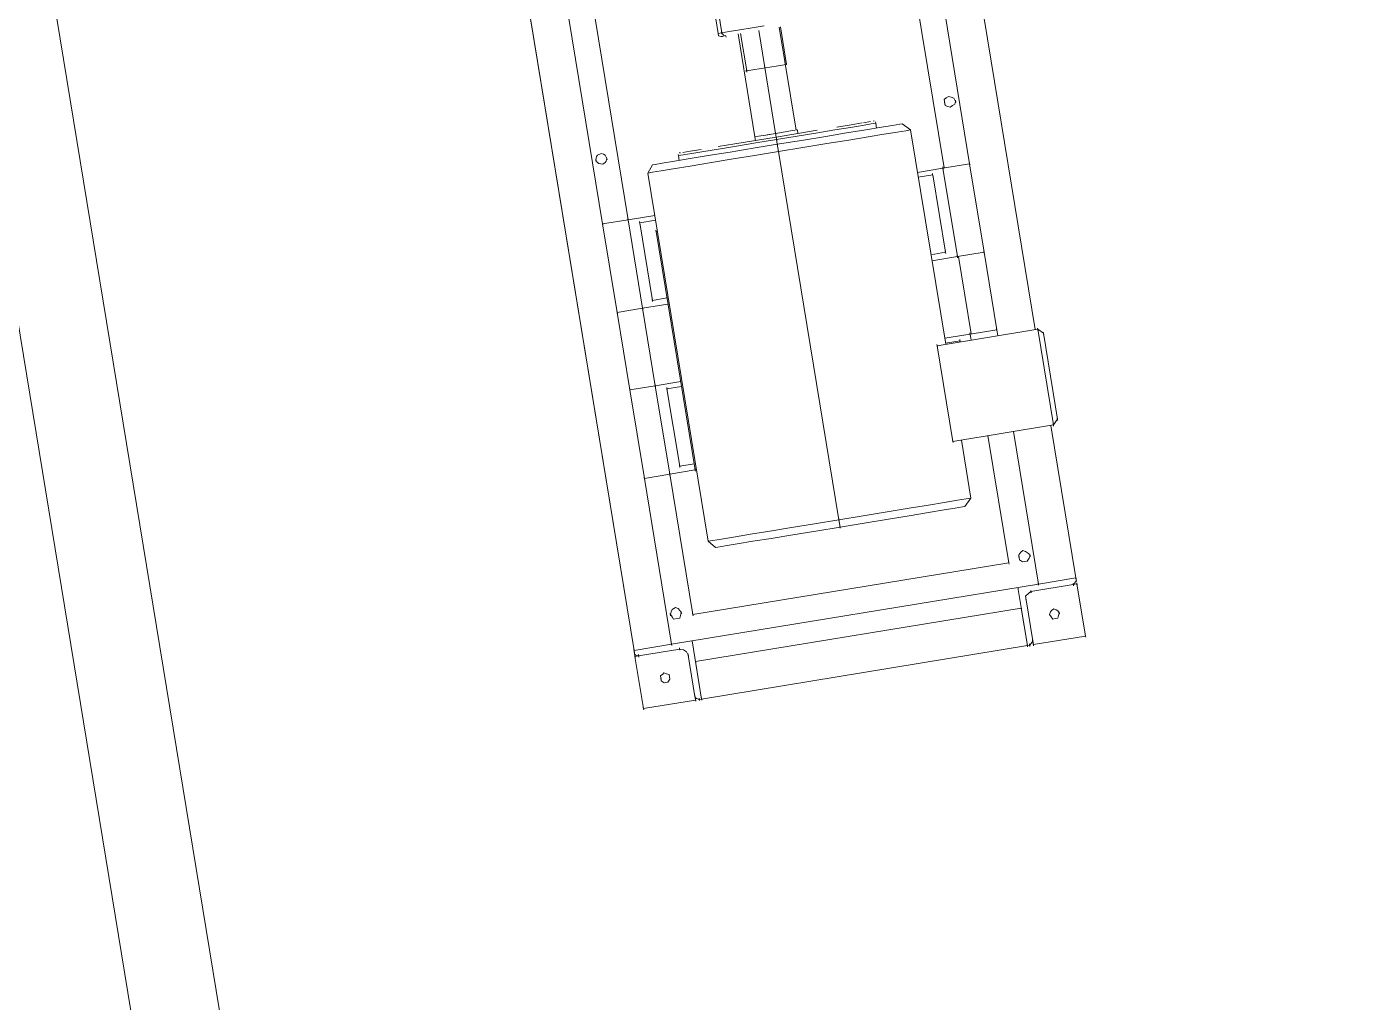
# Model space of a CAD drawing. Header units: metres. Extents: x 2 to 659295185, y -28 to 1124222152.
# Drawn here: x 655592.572 to 655594.846, y 1126526.544 to 1126528.213 of the extents above; entities that cross this region are included whole.
import ezdxf

# ---------------------------------------------------------------- set-up
doc = ezdxf.new("R2010")
doc.units = ezdxf.units.M
doc.header["$MEASUREMENT"] = 0
doc.linetypes.add('CCSM_C1_CUERPO CK$0$CONTINUA', pattern=[0])
doc.linetypes.add('DASHDOT', pattern=[1, 0.5, -0.25, 0, -0.25])
doc.layers.add('CCSM_C1_CUERPO CK$0$A-EQUIPOS', color=9, linetype='CONTINUOUS')
doc.layers.add('CCSM_C1_CUERPO CK$0$A-PARED', color=2, linetype='CCSM_C1_CUERPO CK$0$CONTINUA')
doc.layers.add('LOCALES ASIGNADOS', color=41, linetype='DASHDOT', lineweight=0)

msp = doc.modelspace()

# ---------------------------------------------------------------- hatches: boundary and pattern name
at = {"layer": 'LOCALES ASIGNADOS'}
h = msp.add_hatch(color=256, dxfattribs=at)
edge = h.paths.add_edge_path()
edge.add_arc((219491.1056, 1054914.3756), 441878.9229, 9.308049718, 9.309563548, ccw=False)
edge.add_line((655551.8097, 1126384.9626), (655564.5398, 1126387.0492))
edge.add_line((655564.5398, 1126387.0492), (655562.5867, 1126398.9652))
edge.add_line((655562.5867, 1126398.9652), (655552.3922, 1126397.2942))
edge.add_line((655552.3922, 1126397.2942), (655552.4569, 1126396.8995))
edge.add_line((655552.4569, 1126396.8995), (655549.9212, 1126396.4839))

# ---------------------------------------------------------------- linework, layer by layer
at = {"layer": 'CCSM_C1_CUERPO CK$0$A-EQUIPOS', "lineweight": 5}
for p, q in [((655594.0313, 1126528.9139), (655594.1847, 1126527.978)), ((655594.1847, 1126527.978), (655594.0313, 1126528.9139)), ((655594.2971, 1126527.6945), (655594.0955, 1126528.9245)), ((655594.2971, 1126527.6945), (655594.0955, 1126528.9245)), ((655593.9949, 1126528.8633), (655594.1412, 1126527.9709)), ((655594.1412, 1126527.9709), (655593.9949, 1126528.8633)), ((655593.3397, 1126528.8006), (655593.6109, 1126527.1461)), ((655593.6109, 1126527.1461), (655593.3397, 1126528.8006)), ((655593.4429, 1126528.573), (655593.5573, 1126527.8752)), ((655593.4429, 1126528.573), (655593.5573, 1126527.8752)), ((655593.6008, 1126527.8823), (655593.4864, 1126528.5801)), ((655593.6008, 1126527.8823), (655593.4864, 1126528.5801)), ((655593.7548, 1126528.201), (655593.7466, 1126528.2507)), ((655593.7529, 1126528.2517), (655593.761, 1126528.202)), ((655593.7921, 1126528.2071), (655593.7734, 1126528.204)), ((655593.8128, 1126528.2105), (655593.7921, 1126528.2071)), ((655593.8335, 1126528.2139), (655593.8128, 1126528.2105)), ((655593.853, 1126528.03), (655593.8241, 1126528.206)), ((655593.8882, 1126528.0357), (655593.8593, 1126528.2117)), ((655593.8593, 1126528.2117), (655593.8882, 1126528.0357)), ((655593.8719, 1126528.1479), (655593.8614, 1126528.2121)), ((655593.761, 1126528.202), (655593.7548, 1126528.201)), ((655593.7548, 1126528.201), (655593.7555, 1126528.1968)), ((655593.7555, 1126528.1968), (655593.7599, 1126528.1954)), ((655593.7599, 1126528.1954), (655593.762, 1126528.1958)), ((655593.7599, 1126528.1954), (655593.762, 1126528.1958)), ((655593.762, 1126528.1958), (655593.7599, 1126528.1954)), ((655593.7607, 1126528.2041), (655593.7613, 1126528.1999)), ((655593.7734, 1126528.204), (655593.761, 1126528.202)), ((655593.7637, 1126528.1982), (655593.761, 1126528.202)), ((655593.7641, 1126528.1961), (655593.762, 1126528.1958)), ((655593.762, 1126528.1958), (655593.7641, 1126528.1961)), ((655593.7637, 1126528.1982), (655593.7662, 1126528.1965)), ((655593.7662, 1126528.1965), (655593.7682, 1126528.1968)), ((655593.7682, 1126528.1968), (655593.7686, 1126528.1947)), ((655593.7889, 1126528.2002), (655593.8178, 1126528.0242)), ((655593.8178, 1126528.0242), (655593.7889, 1126528.2002)), ((655593.7931, 1126528.2009), (655593.8036, 1126528.1367)), ((655593.7931, 1126528.2009), (655593.7934, 1126528.1988)), ((655593.8033, 1126528.1388), (655593.8039, 1126528.1346)), ((655593.814, 1126528.1384), (655593.8036, 1126528.1367)), ((655593.814, 1126528.1384), (655593.8036, 1126528.1367)), ((655593.8284, 1126528.1408), (655593.814, 1126528.1384)), ((655593.8284, 1126528.1408), (655593.814, 1126528.1384)), ((655593.8429, 1126528.1431), (655593.8284, 1126528.1408)), ((655593.8429, 1126528.1431), (655593.8284, 1126528.1408)), ((655593.8574, 1126528.1455), (655593.8429, 1126528.1431)), ((655593.8574, 1126528.1455), (655593.8429, 1126528.1431)), ((655593.8678, 1126528.1472), (655593.8574, 1126528.1455)), ((655593.8678, 1126528.1472), (655593.8574, 1126528.1455)), ((655593.8719, 1126528.1479), (655593.8678, 1126528.1472)), ((655593.8678, 1126528.1472), (655593.8719, 1126528.1479)), ((655593.8036, 1126528.1367), (655593.8015, 1126528.1363)), ((655593.8036, 1126528.1367), (655593.8015, 1126528.1363)), ((655594.145, 1126528.0906), (655594.1488, 1126528.0933)), ((655594.1488, 1126528.0933), (655594.145, 1126528.0906)), ((655594.1488, 1126528.0933), (655594.1533, 1126528.0919)), ((655594.1533, 1126528.0919), (655594.1488, 1126528.0933)), ((655594.1533, 1126528.0919), (655594.1577, 1126528.0905)), ((655594.1577, 1126528.0905), (655594.1533, 1126528.0919)), ((655594.145, 1126528.0906), (655594.1412, 1126528.0878)), ((655594.1412, 1126528.0878), (655594.145, 1126528.0906)), ((655594.1412, 1126528.0878), (655594.1422, 1126528.0816)), ((655594.1422, 1126528.0816), (655594.1412, 1126528.0878)), ((655594.1419, 1126528.0837), (655594.1425, 1126528.0795)), ((655594.1422, 1126528.0816), (655594.1429, 1126528.0775)), ((655594.1422, 1126528.0816), (655594.1429, 1126528.0775)), ((655594.1429, 1126528.0775), (655594.1474, 1126528.0761)), ((655594.1429, 1126528.0775), (655594.1474, 1126528.0761)), ((655594.1518, 1126528.0747), (655594.1474, 1126528.0761)), ((655594.1518, 1126528.0747), (655594.1474, 1126528.0761)), ((655594.1556, 1126528.0774), (655594.1518, 1126528.0747)), ((655594.1556, 1126528.0774), (655594.1518, 1126528.0747)), ((655594.1594, 1126528.0802), (655594.1556, 1126528.0774)), ((655594.1594, 1126528.0802), (655594.1556, 1126528.0774)), ((655594.1577, 1126528.0905), (655594.1608, 1126528.0847)), ((655594.1608, 1126528.0847), (655594.1577, 1126528.0905)), ((655594.1608, 1126528.0847), (655594.1594, 1126528.0802)), ((655594.1608, 1126528.0847), (655594.1594, 1126528.0802)), ((655594.1605, 1126528.0867), (655594.1612, 1126528.0826)), ((655594.001, 1126528.0478), (655593.9824, 1126528.0448)), ((655594.0162, 1126528.0461), (655594.0017, 1126528.0437)), ((655594.0031, 1126528.0482), (655594.0155, 1126528.0502)), ((655594.0155, 1126528.0502), (655594.0031, 1126528.0482)), ((655594.0245, 1126528.0474), (655594.0162, 1126528.0461)), ((655594.0197, 1126528.0509), (655594.0217, 1126528.0512)), ((655594.0217, 1126528.0512), (655594.0197, 1126528.0509)), ((655594.0245, 1126528.0474), (655594.0241, 1126528.0495)), ((655594.0245, 1126528.0474), (655594.0241, 1126528.0495)), ((655594.0258, 1126528.0392), (655594.0245, 1126528.0474)), ((655594.0245, 1126528.0474), (655594.0258, 1126528.0392)), ((655594.0693, 1126528.0463), (655594.0652, 1126528.0456)), ((655594.0693, 1126528.0463), (655594.0652, 1126528.0456)), ((655594.0693, 1126528.0463), (655594.0838, 1126528.0359)), ((655594.0838, 1126528.0359), (655594.0693, 1126528.0463)), ((655593.8178, 1126528.0242), (655593.824, 1126528.0252)), ((655593.824, 1126528.0252), (655593.8178, 1126528.0242)), ((655593.8188, 1126528.018), (655593.8178, 1126528.0242)), ((655593.8178, 1126528.0242), (655593.8188, 1126528.018)), ((655593.854, 1126528.0237), (655593.8188, 1126528.018)), ((655593.854, 1126528.0237), (655593.8188, 1126528.018)), ((655593.8364, 1126528.0272), (655593.824, 1126528.0252)), ((655593.8364, 1126528.0272), (655593.824, 1126528.0252)), ((655593.8364, 1126528.0272), (655593.853, 1126528.03)), ((655593.853, 1126528.03), (655593.8364, 1126528.0272)), ((655593.853, 1126528.03), (655593.8385, 1126528.0276)), ((655593.8385, 1126528.0276), (655593.853, 1126528.03)), ((655593.8526, 1126528.032), (655593.8533, 1126528.0279)), ((655593.8533, 1126528.0279), (655593.8526, 1126528.032)), ((655593.8696, 1126528.0327), (655593.853, 1126528.03)), ((655593.853, 1126528.03), (655593.8696, 1126528.0327)), ((655593.8696, 1126528.0327), (655593.853, 1126528.03)), ((655593.8696, 1126528.0327), (655593.853, 1126528.03)), ((655593.853, 1126528.03), (655593.854, 1126528.0237)), ((655593.8537, 1126528.0258), (655593.854, 1126528.0237)), ((655593.8537, 1126528.0258), (655593.854, 1126528.0237)), ((655593.8913, 1126528.0299), (655593.854, 1126528.0237)), ((655593.854, 1126528.0237), (655593.8913, 1126528.0299)), ((655593.8543, 1126528.0217), (655593.854, 1126528.0237)), ((655593.8899, 1126528.0254), (655593.8547, 1126528.0196)), ((655593.882, 1126528.0347), (655593.8696, 1126528.0327)), ((655593.882, 1126528.0347), (655593.8696, 1126528.0327)), ((655593.8696, 1126528.0327), (655593.882, 1126528.0347)), ((655593.882, 1126528.0347), (655593.8696, 1126528.0327)), ((655593.8903, 1126528.0361), (655593.882, 1126528.0347)), ((655593.8903, 1126528.0361), (655593.882, 1126528.0347)), ((655593.9251, 1126528.0311), (655593.8899, 1126528.0254)), ((655593.8913, 1126528.0299), (655593.8903, 1126528.0361)), ((655593.8913, 1126528.0299), (655593.8903, 1126528.0361)), ((655593.9244, 1126528.0353), (655593.8913, 1126528.0299)), ((655593.8913, 1126528.0299), (655593.9244, 1126528.0353)), ((655593.9244, 1126528.0353), (655593.8913, 1126528.0299)), ((655593.9389, 1126528.0249), (655593.8975, 1126528.0181)), ((655593.9389, 1126528.0249), (655593.8975, 1126528.0181)), ((655593.9541, 1126528.0359), (655593.9251, 1126528.0311)), ((655593.9741, 1126528.0307), (655593.9389, 1126528.0249)), ((655593.9741, 1126528.0307), (655593.9389, 1126528.0249)), ((655593.981, 1126528.0403), (655593.9541, 1126528.0359)), ((655593.9824, 1126528.0448), (655593.9575, 1126528.0407)), ((655593.9575, 1126528.0407), (655593.9824, 1126528.0448)), ((655594.0072, 1126528.0361), (655593.9741, 1126528.0307)), ((655594.0072, 1126528.0361), (655593.9741, 1126528.0307)), ((655594.0113, 1126528.024), (655593.9782, 1126528.0186)), ((655594.0017, 1126528.0437), (655593.981, 1126528.0403)), ((655594.0341, 1126528.0405), (655594.0072, 1126528.0361)), ((655594.0341, 1126528.0405), (655594.0072, 1126528.0361)), ((655594.0382, 1126528.0284), (655594.0113, 1126528.024)), ((655594.0528, 1126528.0436), (655594.0341, 1126528.0405)), ((655594.0528, 1126528.0436), (655594.0341, 1126528.0405)), ((655594.061, 1126528.0322), (655594.0382, 1126528.0284)), ((655594.0652, 1126528.0456), (655594.0528, 1126528.0436)), ((655594.0652, 1126528.0456), (655594.0528, 1126528.0436)), ((655594.0755, 1126528.0345), (655594.061, 1126528.0322)), ((655594.0838, 1126528.0359), (655594.0755, 1126528.0345)), ((655594.1439, 1126527.6694), (655594.0838, 1126528.0359)), ((655594.1439, 1126527.6694), (655594.0838, 1126528.0359)), ((655593.7256, 1126528.0027), (655593.707, 1126527.9996)), ((655593.7553, 1126528.0033), (655593.7304, 1126527.9992)), ((655593.7836, 1126528.0122), (655593.7546, 1126528.0075)), ((655593.7864, 1126528.0084), (655593.7553, 1126528.0033)), ((655593.8146, 1126528.0045), (655593.7753, 1126527.9981)), ((655593.8146, 1126528.0045), (655593.7753, 1126527.9981)), ((655593.8188, 1126528.018), (655593.7836, 1126528.0122)), ((655593.7836, 1126528.0122), (655593.8188, 1126528.018)), ((655593.8195, 1126528.0138), (655593.7864, 1126528.0084)), ((655593.856, 1126528.0113), (655593.8146, 1126528.0045)), ((655593.8146, 1126528.0045), (655593.856, 1126528.0113)), ((655593.8195, 1126528.0138), (655593.8547, 1126528.0196)), ((655593.8547, 1126528.0196), (655593.8543, 1126528.0217)), ((655593.8543, 1126528.0217), (655593.855, 1126528.0175)), ((655593.8547, 1126528.0196), (655593.856, 1126528.0113)), ((655593.8557, 1126528.0134), (655593.8564, 1126528.0093)), ((655593.8557, 1126528.0134), (655593.856, 1126528.0113)), ((655593.8975, 1126528.0181), (655593.856, 1126528.0113)), ((655593.8975, 1126528.0181), (655593.856, 1126528.0113)), ((655593.856, 1126528.0113), (655593.8581, 1126527.9989)), ((655593.8577, 1126528.001), (655593.8584, 1126527.9968)), ((655593.8995, 1126528.0057), (655593.8581, 1126527.9989)), ((655593.9409, 1126528.0125), (655593.8995, 1126528.0057)), ((655593.9782, 1126528.0186), (655593.9409, 1126528.0125)), ((655593.5455, 1126527.9859), (655593.5462, 1126527.9818)), ((655593.5469, 1126527.9904), (655593.5459, 1126527.9839)), ((655593.5469, 1126527.9904), (655593.5459, 1126527.9839)), ((655593.5459, 1126527.9839), (655593.5486, 1126527.9801)), ((655593.5486, 1126527.9801), (655593.5459, 1126527.9839)), ((655593.5469, 1126527.9904), (655593.5486, 1126527.9928)), ((655593.5486, 1126527.9928), (655593.5469, 1126527.9904)), ((655593.5486, 1126527.9928), (655593.5545, 1126527.9959)), ((655593.5545, 1126527.9959), (655593.5486, 1126527.9928)), ((655593.551, 1126527.9783), (655593.5486, 1126527.9801)), ((655593.551, 1126527.9783), (655593.5486, 1126527.9801)), ((655593.5576, 1126527.9773), (655593.551, 1126527.9783)), ((655593.5576, 1126527.9773), (655593.551, 1126527.9783)), ((655593.5545, 1126527.9959), (655593.559, 1126527.9945)), ((655593.559, 1126527.9945), (655593.5545, 1126527.9959)), ((655593.5614, 1126527.98), (655593.5576, 1126527.9773)), ((655593.5614, 1126527.98), (655593.5576, 1126527.9773)), ((655593.559, 1126527.9945), (655593.5614, 1126527.9928)), ((655593.5614, 1126527.9928), (655593.559, 1126527.9945)), ((655593.5614, 1126527.9928), (655593.5645, 1126527.9869)), ((655593.5645, 1126527.9869), (655593.5614, 1126527.9928)), ((655593.5631, 1126527.9824), (655593.5614, 1126527.98)), ((655593.5631, 1126527.9824), (655593.5614, 1126527.98)), ((655593.5645, 1126527.9869), (655593.5631, 1126527.9824)), ((655593.5645, 1126527.9869), (655593.5631, 1126527.9824)), ((655593.5641, 1126527.989), (655593.5648, 1126527.9849)), ((655593.6593, 1126527.9791), (655593.6469, 1126527.977)), ((655593.6593, 1126527.9791), (655593.6469, 1126527.977)), ((655593.68, 1126527.9825), (655593.6593, 1126527.9791)), ((655593.68, 1126527.9825), (655593.6593, 1126527.9791)), ((655593.707, 1126527.9869), (655593.68, 1126527.9825)), ((655593.707, 1126527.9869), (655593.68, 1126527.9825)), ((655593.6866, 1126527.9942), (655593.687, 1126527.9921)), ((655593.687, 1126527.9921), (655593.6866, 1126527.9942)), ((655593.687, 1126527.9921), (655593.6952, 1126527.9935)), ((655593.6883, 1126527.9838), (655593.687, 1126527.9921)), ((655593.687, 1126527.9921), (655593.6883, 1126527.9838)), ((655593.6904, 1126527.9969), (655593.6884, 1126527.9966)), ((655593.6884, 1126527.9966), (655593.6904, 1126527.9969)), ((655593.707, 1126527.9996), (655593.6946, 1126527.9976)), ((655593.7097, 1126527.9958), (655593.6952, 1126527.9935)), ((655593.7401, 1126527.9796), (655593.7069, 1126527.9741)), ((655593.738, 1126527.992), (655593.707, 1126527.9869)), ((655593.738, 1126527.992), (655593.707, 1126527.9869)), ((655593.7304, 1126527.9992), (655593.7097, 1126527.9958)), ((655593.7753, 1126527.9981), (655593.738, 1126527.992)), ((655593.7753, 1126527.9981), (655593.738, 1126527.992)), ((655593.7773, 1126527.9857), (655593.7401, 1126527.9796)), ((655593.8167, 1126527.9921), (655593.7773, 1126527.9857)), ((655593.8167, 1126527.9921), (655593.8581, 1126527.9989)), ((655593.8581, 1126527.9989), (655593.9613, 1126527.3694)), ((655594.1847, 1126527.978), (655594.1391, 1126527.9705)), ((655594.1391, 1126527.9705), (655594.1847, 1126527.978)), ((655594.185, 1126527.9759), (655594.1844, 1126527.9801)), ((655594.1844, 1126527.9801), (655594.1847, 1126527.978)), ((655594.2095, 1126527.8269), (655594.1847, 1126527.978)), ((655594.1847, 1126527.978), (655594.2095, 1126527.8269)), ((655593.6344, 1126527.9622), (655593.6428, 1126527.9764)), ((655593.6428, 1126527.9764), (655593.6344, 1126527.9622)), ((655593.6427, 1126527.9636), (655593.6344, 1126527.9622)), ((655593.6344, 1126527.9622), (655593.7376, 1126527.3328)), ((655593.6344, 1126527.9622), (655593.7376, 1126527.3328)), ((655593.6572, 1126527.966), (655593.6427, 1126527.9636)), ((655593.6469, 1126527.977), (655593.6428, 1126527.9764)), ((655593.6428, 1126527.9764), (655593.6469, 1126527.977)), ((655593.6779, 1126527.9694), (655593.6572, 1126527.966)), ((655593.7069, 1126527.9741), (655593.6779, 1126527.9694)), ((655594.0957, 1126527.9634), (655594.1391, 1126527.9705)), ((655594.0957, 1126527.9634), (655594.1391, 1126527.9705)), ((655594.097, 1126527.9551), (655594.1219, 1126527.9592)), ((655594.097, 1126527.9551), (655594.1219, 1126527.9592)), ((655594.1215, 1126527.9613), (655594.1222, 1126527.9571)), ((655594.1219, 1126527.9592), (655594.1436, 1126527.8267)), ((655594.1219, 1126527.9592), (655594.1436, 1126527.8267)), ((655594.1388, 1126527.9726), (655594.1395, 1126527.9685)), ((655594.1388, 1126527.9726), (655594.1391, 1126527.9705)), ((655594.1391, 1126527.9705), (655594.1639, 1126527.8194)), ((655594.1391, 1126527.9705), (655594.1639, 1126527.8194)), ((655593.6463, 1126527.8898), (655593.6008, 1126527.8823)), ((655593.6008, 1126527.8823), (655593.6463, 1126527.8898)), ((655593.557, 1126527.8772), (655593.5576, 1126527.8731)), ((655593.557, 1126527.8772), (655593.5573, 1126527.8752)), ((655593.6008, 1126527.8823), (655593.5573, 1126527.8752)), ((655593.5573, 1126527.8752), (655593.6008, 1126527.8823)), ((655593.5573, 1126527.8752), (655593.5821, 1126527.724)), ((655593.5821, 1126527.724), (655593.5573, 1126527.8752)), ((655593.6011, 1126527.8802), (655593.6004, 1126527.8844)), ((655593.6004, 1126527.8844), (655593.6008, 1126527.8823)), ((655593.6008, 1126527.8823), (655593.6255, 1126527.7311)), ((655593.6255, 1126527.7311), (655593.6008, 1126527.8823)), ((655593.6204, 1126527.8791), (655593.6211, 1126527.875)), ((655593.6208, 1126527.8771), (655593.6477, 1126527.8815)), ((655593.6208, 1126527.8771), (655593.6477, 1126527.8815)), ((655593.6425, 1126527.7446), (655593.6208, 1126527.8771)), ((655593.6425, 1126527.7446), (655593.6208, 1126527.8771)), ((655593.649, 1126527.8604), (655593.6483, 1126527.8646)), ((655593.6483, 1126527.8646), (655593.6487, 1126527.8625)), ((655593.6507, 1126527.8629), (655593.6487, 1126527.8625)), ((655593.6507, 1126527.8629), (655593.6487, 1126527.8625)), ((655593.6487, 1126527.8625), (655593.7155, 1126527.4546)), ((655593.6487, 1126527.8625), (655593.7155, 1126527.4546)), ((655594.1436, 1126527.8267), (655594.1187, 1126527.8226)), ((655594.1436, 1126527.8267), (655594.1187, 1126527.8226)), ((655594.1204, 1126527.8123), (655594.1639, 1126527.8194)), ((655594.1204, 1126527.8123), (655594.1639, 1126527.8194)), ((655594.1432, 1126527.8288), (655594.1439, 1126527.8246)), ((655594.1636, 1126527.8215), (655594.1643, 1126527.8173)), ((655594.1639, 1126527.8194), (655594.2095, 1126527.8269)), ((655594.2095, 1126527.8269), (655594.1639, 1126527.8194)), ((655594.1639, 1126527.8194), (655594.1643, 1126527.8173)), ((655594.166, 1126527.8197), (655594.1877, 1126527.6872)), ((655594.166, 1126527.8197), (655594.1877, 1126527.6872)), ((655594.2098, 1126527.8248), (655594.2091, 1126527.8289)), ((655594.2095, 1126527.8269), (655594.2098, 1126527.8248)), ((655594.2312, 1126527.6943), (655594.2095, 1126527.8269)), ((655594.2312, 1126527.6943), (655594.2095, 1126527.8269)), ((655593.6255, 1126527.7311), (655593.5821, 1126527.724)), ((655593.5821, 1126527.724), (655593.6255, 1126527.7311)), ((655593.6252, 1126527.7332), (655593.6259, 1126527.7291)), ((655593.6255, 1126527.7311), (655593.669, 1126527.7383)), ((655593.669, 1126527.7383), (655593.6255, 1126527.7311)), ((655593.6255, 1126527.7311), (655593.6259, 1126527.7291)), ((655593.6473, 1126527.5986), (655593.6255, 1126527.7311)), ((655593.6473, 1126527.5986), (655593.6255, 1126527.7311)), ((655593.6421, 1126527.7466), (655593.6428, 1126527.7425)), ((655593.6673, 1126527.7486), (655593.6425, 1126527.7446)), ((655593.6425, 1126527.7446), (655593.6673, 1126527.7486)), ((655593.5817, 1126527.7261), (655593.5824, 1126527.7219)), ((655593.5824, 1126527.7219), (655593.5821, 1126527.724)), ((655593.5821, 1126527.724), (655593.6038, 1126527.5915)), ((655593.5821, 1126527.724), (655593.6038, 1126527.5915)), ((655594.1294, 1126527.667), (655594.3012, 1126527.6952)), ((655594.3012, 1126527.6952), (655594.1294, 1126527.667)), ((655594.1856, 1126527.6869), (655594.1422, 1126527.6797)), ((655594.1422, 1126527.6797), (655594.1856, 1126527.6869)), ((655594.186, 1126527.6848), (655594.1853, 1126527.6889)), ((655594.1853, 1126527.6889), (655594.1856, 1126527.6869)), ((655594.2312, 1126527.6943), (655594.1856, 1126527.6869)), ((655594.1856, 1126527.6869), (655594.2312, 1126527.6943)), ((655594.1873, 1126527.6765), (655594.1856, 1126527.6869)), ((655594.1856, 1126527.6869), (655594.1873, 1126527.6765)), ((655594.2315, 1126527.6923), (655594.2309, 1126527.6964)), ((655594.2309, 1126527.6964), (655594.2312, 1126527.6943)), ((655594.2329, 1126527.684), (655594.2312, 1126527.6943)), ((655594.2312, 1126527.6943), (655594.2329, 1126527.684)), ((655594.3016, 1126527.6931), (655594.3009, 1126527.6973)), ((655594.3009, 1126527.6973), (655594.3012, 1126527.6952)), ((655594.3012, 1126527.6952), (655594.328, 1126527.5316)), ((655594.3012, 1126527.6952), (655594.3109, 1126527.6883)), ((655594.3109, 1126527.6883), (655594.3012, 1126527.6952)), ((655594.3112, 1126527.6862), (655594.3105, 1126527.6903)), ((655594.3105, 1126527.6903), (655594.3109, 1126527.6883)), ((655594.3109, 1126527.6883), (655594.335, 1126527.5412)), ((655594.335, 1126527.5412), (655594.3109, 1126527.6883)), ((655594.129, 1126527.6691), (655594.1297, 1126527.6649)), ((655594.1562, 1126527.5034), (655594.1294, 1126527.667)), ((655594.1684, 1126527.6755), (655594.1435, 1126527.6715)), ((655594.1684, 1126527.6755), (655594.1435, 1126527.6715)), ((655594.168, 1126527.6776), (655594.1687, 1126527.6735)), ((655594.1687, 1126527.6735), (655594.1684, 1126527.6755)), ((655594.1687, 1126527.6735), (655594.1684, 1126527.6755)), ((655593.6041, 1126527.5894), (655593.6034, 1126527.5936)), ((655593.6034, 1126527.5936), (655593.6038, 1126527.5915)), ((655593.6473, 1126527.5986), (655593.6038, 1126527.5915)), ((655593.6038, 1126527.5915), (655593.6473, 1126527.5986)), ((655593.6038, 1126527.5915), (655593.6286, 1126527.4403)), ((655593.6286, 1126527.4403), (655593.6038, 1126527.5915)), ((655593.6476, 1126527.5966), (655593.6469, 1126527.6007)), ((655593.6469, 1126527.6007), (655593.6473, 1126527.5986)), ((655593.6908, 1126527.6058), (655593.6473, 1126527.5986)), ((655593.6473, 1126527.5986), (655593.6908, 1126527.6058)), ((655593.672, 1126527.4475), (655593.6473, 1126527.5986)), ((655593.6473, 1126527.5986), (655593.672, 1126527.4475)), ((655593.6669, 1126527.5955), (655593.6676, 1126527.5913)), ((655593.6673, 1126527.5934), (655593.6921, 1126527.5975)), ((655593.6673, 1126527.5934), (655593.6921, 1126527.5975)), ((655593.689, 1126527.4609), (655593.6673, 1126527.5934)), ((655593.689, 1126527.4609), (655593.6673, 1126527.5934)), ((655594.1562, 1126527.5034), (655594.328, 1126527.5316)), ((655594.328, 1126527.5316), (655594.1562, 1126527.5034)), ((655594.3667, 1126527.27), (655594.3239, 1126527.5309)), ((655594.3239, 1126527.5309), (655594.3667, 1126527.27)), ((655594.3277, 1126527.5337), (655594.3284, 1126527.5295)), ((655594.328, 1126527.5316), (655594.335, 1126527.5412)), ((655594.335, 1126527.5412), (655594.328, 1126527.5316)), ((655594.3284, 1126527.5295), (655594.328, 1126527.5316)), ((655594.3346, 1126527.5433), (655594.3353, 1126527.5392)), ((655594.3353, 1126527.5392), (655594.335, 1126527.5412)), ((655594.1558, 1126527.5055), (655594.1565, 1126527.5014)), ((655594.187, 1126527.4064), (655594.1707, 1126527.5058)), ((655594.187, 1126527.4064), (655594.1707, 1126527.5058)), ((655594.2162, 1126527.5133), (655594.2519, 1126527.2959)), ((655594.2162, 1126527.5133), (655594.2519, 1126527.2959)), ((655594.3025, 1126527.2595), (655594.2597, 1126527.5204)), ((655594.3025, 1126527.2595), (655594.2597, 1126527.5204)), ((655593.672, 1126527.4475), (655593.7155, 1126527.4546)), ((655593.7155, 1126527.4546), (655593.672, 1126527.4475)), ((655593.6886, 1126527.4629), (655593.6893, 1126527.4588)), ((655593.689, 1126527.4609), (655593.7138, 1126527.465)), ((655593.7138, 1126527.465), (655593.689, 1126527.4609)), ((655593.7152, 1126527.4567), (655593.7159, 1126527.4525)), ((655593.7155, 1126527.4546), (655593.7176, 1126527.4549)), ((655593.7155, 1126527.4546), (655593.7176, 1126527.4549)), ((655593.7159, 1126527.4525), (655593.7155, 1126527.4546)), ((655593.6282, 1126527.4424), (655593.6289, 1126527.4383)), ((655593.672, 1126527.4475), (655593.6286, 1126527.4403)), ((655593.6286, 1126527.4403), (655593.672, 1126527.4475)), ((655593.6286, 1126527.4403), (655593.6751, 1126527.1567)), ((655593.6286, 1126527.4403), (655593.6751, 1126527.1567)), ((655593.6289, 1126527.4383), (655593.6286, 1126527.4403)), ((655593.6717, 1126527.4495), (655593.6724, 1126527.4454)), ((655593.672, 1126527.4475), (655593.6724, 1126527.4454)), ((655593.7114, 1126527.2073), (655593.672, 1126527.4475)), ((655593.7114, 1126527.2073), (655593.672, 1126527.4475)), ((655594.0441, 1126527.383), (655594.0814, 1126527.3891)), ((655594.1145, 1126527.3945), (655594.0814, 1126527.3891)), ((655594.1414, 1126527.399), (655594.1145, 1126527.3945)), ((655594.1642, 1126527.4027), (655594.1414, 1126527.399)), ((655594.16, 1126527.3892), (655594.1414, 1126527.3862)), ((655594.16, 1126527.3892), (655594.1414, 1126527.3862)), ((655594.1724, 1126527.3913), (655594.16, 1126527.3892)), ((655594.1724, 1126527.3913), (655594.16, 1126527.3892)), ((655594.1787, 1126527.4051), (655594.1642, 1126527.4027)), ((655594.1766, 1126527.392), (655594.1724, 1126527.3913)), ((655594.1766, 1126527.392), (655594.1724, 1126527.3913)), ((655594.1766, 1126527.392), (655594.187, 1126527.4064)), ((655594.187, 1126527.4064), (655594.1766, 1126527.392)), ((655594.187, 1126527.4064), (655594.1787, 1126527.4051)), ((655593.9613, 1126527.3694), (655593.9198, 1126527.3626)), ((655593.9609, 1126527.3715), (655593.9616, 1126527.3674)), ((655594.0027, 1126527.3762), (655593.9613, 1126527.3694)), ((655593.9613, 1126527.3694), (655593.9633, 1126527.357)), ((655594.0047, 1126527.3638), (655593.9633, 1126527.357)), ((655594.0047, 1126527.3638), (655593.9633, 1126527.357)), ((655594.0441, 1126527.383), (655594.0027, 1126527.3762)), ((655594.0461, 1126527.3706), (655594.0047, 1126527.3638)), ((655594.0461, 1126527.3706), (655594.0047, 1126527.3638)), ((655594.0813, 1126527.3763), (655594.0461, 1126527.3706)), ((655594.0813, 1126527.3763), (655594.0461, 1126527.3706)), ((655594.1144, 1126527.3818), (655594.0813, 1126527.3763)), ((655594.1144, 1126527.3818), (655594.0813, 1126527.3763)), ((655594.1414, 1126527.3862), (655594.1144, 1126527.3818)), ((655594.1414, 1126527.3862), (655594.1144, 1126527.3818)), ((655593.8101, 1126527.3446), (655593.7811, 1126527.3399)), ((655593.8432, 1126527.3501), (655593.8101, 1126527.3446)), ((655593.8805, 1126527.3562), (655593.8432, 1126527.3501)), ((655593.8825, 1126527.3438), (655593.8453, 1126527.3377)), ((655593.8825, 1126527.3438), (655593.8453, 1126527.3377)), ((655593.9198, 1126527.3626), (655593.8805, 1126527.3562)), ((655593.9219, 1126527.3502), (655593.8825, 1126527.3438)), ((655593.9219, 1126527.3502), (655593.8825, 1126527.3438)), ((655593.9633, 1126527.357), (655593.9219, 1126527.3502)), ((655593.9633, 1126527.357), (655593.9219, 1126527.3502)), ((655593.963, 1126527.3591), (655593.9636, 1126527.3549)), ((655593.9636, 1126527.3549), (655593.9633, 1126527.357)), ((655593.7376, 1126527.3328), (655593.7459, 1126527.3341)), ((655593.7376, 1126527.3328), (655593.75, 1126527.322)), ((655593.7376, 1126527.3328), (655593.75, 1126527.322)), ((655593.7459, 1126527.3341), (655593.7604, 1126527.3365)), ((655593.75, 1126527.322), (655593.7542, 1126527.3227)), ((655593.7542, 1126527.3227), (655593.75, 1126527.322)), ((655593.7666, 1126527.3248), (655593.7542, 1126527.3227)), ((655593.7666, 1126527.3248), (655593.7542, 1126527.3227)), ((655593.7811, 1126527.3399), (655593.7604, 1126527.3365)), ((655593.7873, 1126527.3282), (655593.7666, 1126527.3248)), ((655593.7873, 1126527.3282), (655593.7666, 1126527.3248)), ((655593.8142, 1126527.3326), (655593.7873, 1126527.3282)), ((655593.8142, 1126527.3326), (655593.7873, 1126527.3282)), ((655593.8453, 1126527.3377), (655593.8142, 1126527.3326)), ((655593.8453, 1126527.3377), (655593.8142, 1126527.3326)), ((655594.2519, 1126527.2959), (655593.7114, 1126527.2073)), ((655594.2519, 1126527.2959), (655593.7114, 1126527.2073)), ((655594.2515, 1126527.2979), (655594.2522, 1126527.2938)), ((655594.2723, 1126527.3141), (655594.2688, 1126527.3093)), ((655594.2688, 1126527.3093), (655594.2723, 1126527.3141)), ((655594.2688, 1126527.3093), (655594.2695, 1126527.3051)), ((655594.2695, 1126527.3051), (655594.2688, 1126527.3093)), ((655594.2691, 1126527.3072), (655594.2698, 1126527.3031)), ((655594.2695, 1126527.3051), (655594.2702, 1126527.301)), ((655594.2695, 1126527.3051), (655594.2702, 1126527.301)), ((655594.2702, 1126527.301), (655594.275, 1126527.2975)), ((655594.2702, 1126527.301), (655594.275, 1126527.2975)), ((655594.2723, 1126527.3141), (655594.2761, 1126527.3168)), ((655594.2761, 1126527.3168), (655594.2723, 1126527.3141)), ((655594.2791, 1126527.2982), (655594.275, 1126527.2975)), ((655594.2791, 1126527.2982), (655594.275, 1126527.2975)), ((655594.2761, 1126527.3168), (655594.2805, 1126527.3154)), ((655594.2805, 1126527.3154), (655594.2761, 1126527.3168)), ((655594.2833, 1126527.2989), (655594.2791, 1126527.2982)), ((655594.2833, 1126527.2989), (655594.2791, 1126527.2982)), ((655594.2805, 1126527.3154), (655594.2854, 1126527.312)), ((655594.2854, 1126527.312), (655594.2805, 1126527.3154)), ((655594.2867, 1126527.3037), (655594.2833, 1126527.2989)), ((655594.2867, 1126527.3037), (655594.2833, 1126527.2989)), ((655594.2854, 1126527.312), (655594.2881, 1126527.3082)), ((655594.2881, 1126527.3082), (655594.2854, 1126527.312)), ((655594.2881, 1126527.3082), (655594.2867, 1126527.3037)), ((655594.2881, 1126527.3082), (655594.2867, 1126527.3037)), ((655594.2878, 1126527.3103), (655594.2884, 1126527.3061)), ((655593.6751, 1126527.1567), (655594.3025, 1126527.2595)), ((655593.6751, 1126527.1567), (655594.3025, 1126527.2595)), ((655594.2673, 1126527.2537), (655594.2676, 1126527.2517)), ((655594.2676, 1126527.2517), (655594.2673, 1126527.2537)), ((655594.2673, 1126527.2537), (655594.2836, 1126527.1543)), ((655594.2673, 1126527.2537), (655594.2836, 1126527.1543)), ((655594.2673, 1126527.2537), (655594.2676, 1126527.2517)), ((655594.2897, 1126527.2468), (655594.3621, 1126527.2587)), ((655594.3621, 1126527.2587), (655594.2897, 1126527.2468)), ((655594.3021, 1126527.2616), (655594.3028, 1126527.2574)), ((655594.3667, 1126527.27), (655594.3025, 1126527.2595)), ((655594.3025, 1126527.2595), (655594.3667, 1126527.27)), ((655594.3667, 1126527.27), (655594.3025, 1126527.2595)), ((655594.3667, 1126527.27), (655594.3025, 1126527.2595)), ((655594.3028, 1126527.2574), (655594.3025, 1126527.2595)), ((655594.3025, 1126527.2595), (655594.3028, 1126527.2574)), ((655594.3028, 1126527.2574), (655594.3025, 1126527.2595)), ((655594.3025, 1126527.2595), (655594.3028, 1126527.2574)), ((655594.3618, 1126527.2607), (655594.3625, 1126527.2566)), ((655594.3639, 1126527.2611), (655594.3621, 1126527.2587)), ((655594.3639, 1126527.2611), (655594.3621, 1126527.2587)), ((655594.3621, 1126527.2587), (655594.3684, 1126527.2597)), ((655594.3621, 1126527.2587), (655594.3684, 1126527.2597)), ((655594.3656, 1126527.2635), (655594.3639, 1126527.2611)), ((655594.3656, 1126527.2635), (655594.3639, 1126527.2611)), ((655594.3673, 1126527.2659), (655594.3656, 1126527.2635)), ((655594.3663, 1126527.2721), (655594.367, 1126527.268)), ((655594.3663, 1126527.2721), (655594.367, 1126527.268)), ((655594.3673, 1126527.2659), (655594.3667, 1126527.27)), ((655594.3673, 1126527.2659), (655594.3667, 1126527.27)), ((655594.3677, 1126527.2638), (655594.367, 1126527.268)), ((655594.3673, 1126527.2659), (655594.3677, 1126527.2638)), ((655594.3684, 1126527.2597), (655594.368, 1126527.2617)), ((655594.368, 1126527.2617), (655594.3687, 1126527.2576)), ((655594.3684, 1126527.2597), (655594.3829, 1126527.1706)), ((655594.3684, 1126527.2597), (655594.3829, 1126527.1706)), ((655594.2859, 1126527.244), (655594.2803, 1126527.2389)), ((655594.2859, 1126527.244), (655594.2803, 1126527.2389)), ((655594.2803, 1126527.2389), (655594.2814, 1126527.2327)), ((655594.2803, 1126527.2389), (655594.2814, 1126527.2327)), ((655594.281, 1126527.2347), (655594.2817, 1126527.2306)), ((655594.2929, 1126527.1623), (655594.2814, 1126527.2327)), ((655594.2929, 1126527.1623), (655594.2814, 1126527.2327)), ((655594.2897, 1126527.2468), (655594.2859, 1126527.244)), ((655594.2859, 1126527.244), (655594.2897, 1126527.2468)), ((655594.2893, 1126527.2488), (655594.29, 1126527.2447)), ((655594.2897, 1126527.2468), (655594.29, 1126527.2447)), ((655593.6728, 1126527.2094), (655593.6735, 1126527.2053)), ((655593.6731, 1126527.2074), (655593.6745, 1126527.2119)), ((655593.6745, 1126527.2119), (655593.6731, 1126527.2074)), ((655593.6731, 1126527.2074), (655593.6759, 1126527.2036)), ((655593.6759, 1126527.2036), (655593.6731, 1126527.2074)), ((655593.6745, 1126527.2119), (655593.6759, 1126527.2163)), ((655593.6759, 1126527.2163), (655593.6745, 1126527.2119)), ((655593.6759, 1126527.2163), (655593.6818, 1126527.2194)), ((655593.6818, 1126527.2194), (655593.6759, 1126527.2163)), ((655593.6818, 1126527.2194), (655593.6863, 1126527.218)), ((655593.6863, 1126527.218), (655593.6818, 1126527.2194)), ((655593.6863, 1126527.218), (655593.689, 1126527.2142)), ((655593.689, 1126527.2142), (655593.6863, 1126527.218)), ((655593.6918, 1126527.2104), (655593.689, 1126527.2142)), ((655593.6918, 1126527.2104), (655593.689, 1126527.2142)), ((655593.6904, 1126527.206), (655593.689, 1126527.2015)), ((655593.6904, 1126527.206), (655593.689, 1126527.2015)), ((655593.6904, 1126527.206), (655593.6918, 1126527.2104)), ((655593.6918, 1126527.2104), (655593.6904, 1126527.206)), ((655593.6914, 1126527.2125), (655593.6921, 1126527.2084)), ((655593.7111, 1126527.2093), (655593.7118, 1126527.2052)), ((655594.273, 1126527.2185), (655593.716, 1126527.1272)), ((655593.716, 1126527.1272), (655594.273, 1126527.2185)), ((655594.2727, 1126527.2206), (655594.2734, 1126527.2165)), ((655594.273, 1126527.2185), (655594.2836, 1126527.1543)), ((655594.2836, 1126527.1543), (655594.273, 1126527.2185)), ((655594.3216, 1126527.2074), (655594.323, 1126527.2118)), ((655594.323, 1126527.2118), (655594.3216, 1126527.2074)), ((655594.3244, 1126527.2036), (655594.3216, 1126527.2074)), ((655594.3216, 1126527.2074), (655594.3244, 1126527.2036)), ((655594.3248, 1126527.2143), (655594.323, 1126527.2118)), ((655594.3248, 1126527.2143), (655594.323, 1126527.2118)), ((655594.3286, 1126527.217), (655594.3248, 1126527.2143)), ((655594.3248, 1126527.2143), (655594.3286, 1126527.217)), ((655594.333, 1126527.2156), (655594.3286, 1126527.217)), ((655594.3286, 1126527.217), (655594.333, 1126527.2156)), ((655594.3355, 1126527.2139), (655594.333, 1126527.2156)), ((655594.3355, 1126527.2139), (655594.333, 1126527.2156)), ((655594.3368, 1126527.2056), (655594.3354, 1126527.2011)), ((655594.3354, 1126527.2011), (655594.3368, 1126527.2056)), ((655594.3355, 1126527.2139), (655594.3382, 1126527.2101)), ((655594.3382, 1126527.2101), (655594.3355, 1126527.2139)), ((655594.3382, 1126527.2101), (655594.3368, 1126527.2056)), ((655594.3368, 1126527.2056), (655594.3382, 1126527.2101)), ((655594.3379, 1126527.2121), (655594.3385, 1126527.208)), ((655593.6759, 1126527.2036), (655593.6786, 1126527.1998)), ((655593.6786, 1126527.1998), (655593.6759, 1126527.2036)), ((655593.6786, 1126527.1998), (655593.6848, 1126527.2008)), ((655593.6848, 1126527.2008), (655593.6786, 1126527.1998)), ((655593.6848, 1126527.2008), (655593.689, 1126527.2015)), ((655593.689, 1126527.2015), (655593.6848, 1126527.2008)), ((655594.3271, 1126527.1998), (655594.3244, 1126527.2036)), ((655594.3244, 1126527.2036), (655594.3271, 1126527.1998)), ((655594.3313, 1126527.2004), (655594.3271, 1126527.1998)), ((655594.3313, 1126527.2004), (655594.3271, 1126527.1998)), ((655594.3354, 1126527.2011), (655594.3313, 1126527.2004)), ((655594.3354, 1126527.2011), (655594.3313, 1126527.2004)), ((655593.7103, 1126527.1624), (655593.7106, 1126527.1604)), ((655593.7103, 1126527.1624), (655593.7106, 1126527.1604)), ((655593.7266, 1126527.063), (655593.7103, 1126527.1624)), ((655593.7266, 1126527.063), (655593.7103, 1126527.1624)), ((655593.7103, 1126527.1624), (655593.7106, 1126527.1604)), ((655594.2912, 1126527.1598), (655594.2894, 1126527.1574)), ((655594.2912, 1126527.1598), (655594.2894, 1126527.1574)), ((655594.2929, 1126527.1623), (655594.2912, 1126527.1598)), ((655594.2926, 1126527.1643), (655594.2932, 1126527.1602)), ((655594.2939, 1126527.156), (655594.2929, 1126527.1623)), ((655594.2939, 1126527.156), (655594.2929, 1126527.1623)), ((655594.3829, 1126527.1706), (655594.2939, 1126527.156)), ((655594.3829, 1126527.1706), (655594.2939, 1126527.156)), ((655594.3833, 1126527.1686), (655594.3826, 1126527.1727)), ((655594.3829, 1126527.1706), (655594.3833, 1126527.1686)), ((655593.6105, 1126527.1482), (655593.6112, 1126527.1441)), ((655593.6105, 1126527.1482), (655593.6112, 1126527.1441)), ((655593.6109, 1126527.1461), (655593.6751, 1126527.1567)), ((655593.6109, 1126527.1461), (655593.6751, 1126527.1567)), ((655593.6109, 1126527.1461), (655593.6751, 1126527.1567)), ((655593.6751, 1126527.1567), (655593.6109, 1126527.1461)), ((655593.6116, 1126527.142), (655593.6109, 1126527.1461)), ((655593.6109, 1126527.1461), (655593.6116, 1126527.142)), ((655593.6112, 1126527.1441), (655593.6119, 1126527.1399)), ((655593.6119, 1126527.1399), (655593.6116, 1126527.142)), ((655593.6116, 1126527.142), (655593.6119, 1126527.1399)), ((655593.6119, 1126527.1399), (655593.6116, 1126527.142)), ((655593.6116, 1126527.142), (655593.6119, 1126527.1399)), ((655593.6119, 1126527.1399), (655593.6116, 1126527.142)), ((655593.6143, 1126527.1382), (655593.6119, 1126527.1399)), ((655593.6119, 1126527.1399), (655593.6143, 1126527.1382)), ((655593.6143, 1126527.1382), (655593.6119, 1126527.1399)), ((655593.6119, 1126527.1399), (655593.6143, 1126527.1382)), ((655593.6119, 1126527.1399), (655593.6143, 1126527.1382)), ((655593.6143, 1126527.1382), (655593.6119, 1126527.1399)), ((655593.6126, 1126527.1358), (655593.6122, 1126527.1379)), ((655593.6122, 1126527.1379), (655593.6129, 1126527.1337)), ((655593.6188, 1126527.1368), (655593.6126, 1126527.1358)), ((655593.6126, 1126527.1358), (655593.6188, 1126527.1368)), ((655593.6188, 1126527.1368), (655593.6143, 1126527.1382)), ((655593.6188, 1126527.1368), (655593.6143, 1126527.1382)), ((655593.6184, 1126527.1389), (655593.6191, 1126527.1347)), ((655593.6892, 1126527.1483), (655593.6188, 1126527.1368)), ((655593.6188, 1126527.1368), (655593.6892, 1126527.1483)), ((655593.6754, 1126527.1546), (655593.6747, 1126527.1587)), ((655593.6751, 1126527.1567), (655593.6754, 1126527.1546)), ((655593.6751, 1126527.1567), (655593.6754, 1126527.1546)), ((655593.6751, 1126527.1567), (655593.6754, 1126527.1546)), ((655593.6751, 1126527.1567), (655593.6754, 1126527.1546)), ((655593.6888, 1126527.1504), (655593.6895, 1126527.1463)), ((655593.6957, 1126527.1473), (655593.6892, 1126527.1483)), ((655593.6957, 1126527.1473), (655593.6892, 1126527.1483)), ((655593.6892, 1126527.1483), (655593.6895, 1126527.1463)), ((655593.7006, 1126527.1438), (655593.6957, 1126527.1473)), ((655593.7006, 1126527.1438), (655593.6957, 1126527.1473)), ((655593.7036, 1126527.138), (655593.7006, 1126527.1438)), ((655593.7036, 1126527.138), (655593.7006, 1126527.1438)), ((655593.7033, 1126527.14), (655593.704, 1126527.1359)), ((655593.7152, 1126527.0676), (655593.7036, 1126527.138)), ((655593.7036, 1126527.138), (655593.7152, 1126527.0676)), ((655593.7266, 1126527.063), (655594.2836, 1126527.1543)), ((655594.2836, 1126527.1543), (655593.7266, 1126527.063)), ((655594.2839, 1126527.1523), (655594.2832, 1126527.1564)), ((655594.2832, 1126527.1564), (655594.2839, 1126527.1523)), ((655594.2836, 1126527.1543), (655594.2877, 1126527.155)), ((655594.2836, 1126527.1543), (655594.2877, 1126527.155)), ((655594.2836, 1126527.1543), (655594.2839, 1126527.1523)), ((655594.2839, 1126527.1523), (655594.2836, 1126527.1543)), ((655594.288, 1126527.153), (655594.2874, 1126527.1571)), ((655594.2894, 1126527.1574), (655594.2877, 1126527.155)), ((655594.2894, 1126527.1574), (655594.2877, 1126527.155)), ((655594.2877, 1126527.155), (655594.288, 1126527.153)), ((655594.2942, 1126527.154), (655594.2936, 1126527.1581)), ((655594.2939, 1126527.156), (655594.2942, 1126527.154)), ((655593.6126, 1126527.1358), (655593.6272, 1126527.0468)), ((655593.6272, 1126527.0468), (655593.6126, 1126527.1358)), ((655593.7157, 1126527.1293), (655593.7164, 1126527.1252)), ((655593.7266, 1126527.063), (655593.716, 1126527.1272)), ((655593.716, 1126527.1272), (655593.7266, 1126527.063)), ((655593.6601, 1126527.1053), (655593.6563, 1126527.1026)), ((655593.6601, 1126527.1053), (655593.6563, 1126527.1026)), ((655593.6563, 1126527.1026), (655593.657, 1126527.0984)), ((655593.6563, 1126527.1026), (655593.657, 1126527.0984)), ((655593.6566, 1126527.1005), (655593.6573, 1126527.0963)), ((655593.657, 1126527.0984), (655593.6576, 1126527.0943)), ((655593.657, 1126527.0984), (655593.6576, 1126527.0943)), ((655593.6576, 1126527.0943), (655593.6625, 1126527.0908)), ((655593.6576, 1126527.0943), (655593.6625, 1126527.0908)), ((655593.6618, 1126527.1077), (655593.6601, 1126527.1053)), ((655593.6601, 1126527.1053), (655593.6618, 1126527.1077)), ((655593.6663, 1126527.1063), (655593.6618, 1126527.1077)), ((655593.6618, 1126527.1077), (655593.6663, 1126527.1063)), ((655593.6645, 1126527.0912), (655593.6625, 1126527.0908)), ((655593.6645, 1126527.0912), (655593.6625, 1126527.0908)), ((655593.6687, 1126527.0918), (655593.6645, 1126527.0912)), ((655593.6687, 1126527.0918), (655593.6645, 1126527.0912)), ((655593.6708, 1126527.1049), (655593.6663, 1126527.1063)), ((655593.6663, 1126527.1063), (655593.6708, 1126527.1049)), ((655593.6721, 1126527.0967), (655593.6687, 1126527.0918)), ((655593.6687, 1126527.0918), (655593.6721, 1126527.0967)), ((655593.6708, 1126527.1049), (655593.6715, 1126527.1008)), ((655593.6715, 1126527.1008), (655593.6708, 1126527.1049)), ((655593.6715, 1126527.1008), (655593.6721, 1126527.0967)), ((655593.6721, 1126527.0967), (655593.6715, 1126527.1008)), ((655593.7148, 1126527.0696), (655593.7155, 1126527.0655)), ((655593.6275, 1126527.0447), (655593.6268, 1126527.0488)), ((655593.6272, 1126527.0468), (655593.7162, 1126527.0613)), ((655593.7162, 1126527.0613), (655593.6272, 1126527.0468)), ((655593.6272, 1126527.0468), (655593.6275, 1126527.0447)), ((655593.7155, 1126527.0655), (655593.7152, 1126527.0676)), ((655593.7155, 1126527.0655), (655593.7152, 1126527.0676)), ((655593.7179, 1126527.0638), (655593.7155, 1126527.0655)), ((655593.7155, 1126527.0655), (655593.7179, 1126527.0638)), ((655593.7179, 1126527.0638), (655593.7155, 1126527.0655)), ((655593.7155, 1126527.0655), (655593.7179, 1126527.0638)), ((655593.7155, 1126527.0655), (655593.7179, 1126527.0638)), ((655593.7179, 1126527.0638), (655593.7155, 1126527.0655)), ((655593.7162, 1126527.0613), (655593.7155, 1126527.0655)), ((655593.7155, 1126527.0655), (655593.7162, 1126527.0613)), ((655593.7165, 1126527.0593), (655593.7159, 1126527.0634)), ((655593.7162, 1126527.0613), (655593.7165, 1126527.0593)), ((655593.7224, 1126527.0624), (655593.7179, 1126527.0638)), ((655593.7179, 1126527.0638), (655593.7224, 1126527.0624)), ((655593.7224, 1126527.0624), (655593.7179, 1126527.0638)), ((655593.7179, 1126527.0638), (655593.7224, 1126527.0624)), ((655593.7179, 1126527.0638), (655593.7224, 1126527.0624)), ((655593.7224, 1126527.0624), (655593.7179, 1126527.0638)), ((655593.7228, 1126527.0603), (655593.7221, 1126527.0644)), ((655593.7266, 1126527.063), (655593.7224, 1126527.0624)), ((655593.7224, 1126527.0624), (655593.7266, 1126527.063)), ((655593.7224, 1126527.0624), (655593.7228, 1126527.0603)), ((655593.7269, 1126527.061), (655593.7262, 1126527.0651)), ((655593.7262, 1126527.0651), (655593.7269, 1126527.061)), ((655593.7266, 1126527.063), (655593.7269, 1126527.061)), ((655593.7269, 1126527.061), (655593.7266, 1126527.063))]:
    msp.add_line(p, q, dxfattribs=at)
at = {"layer": 'CCSM_C1_CUERPO CK$0$A-PARED', "lineweight": 5}
msp.add_line((655589.4717, 1126546.5322), (655594.5426, 1126515.595), dxfattribs=at)
msp.add_lwpolyline([(655594.6906, 1126515.6193), (655589.644, 1126546.4084), (655590.468, 1126546.5435), (655590.468, 1126546.5435), (655609.558, 1126549.6725)], dxfattribs=at)

doc.saveas('drawing.dxf')
